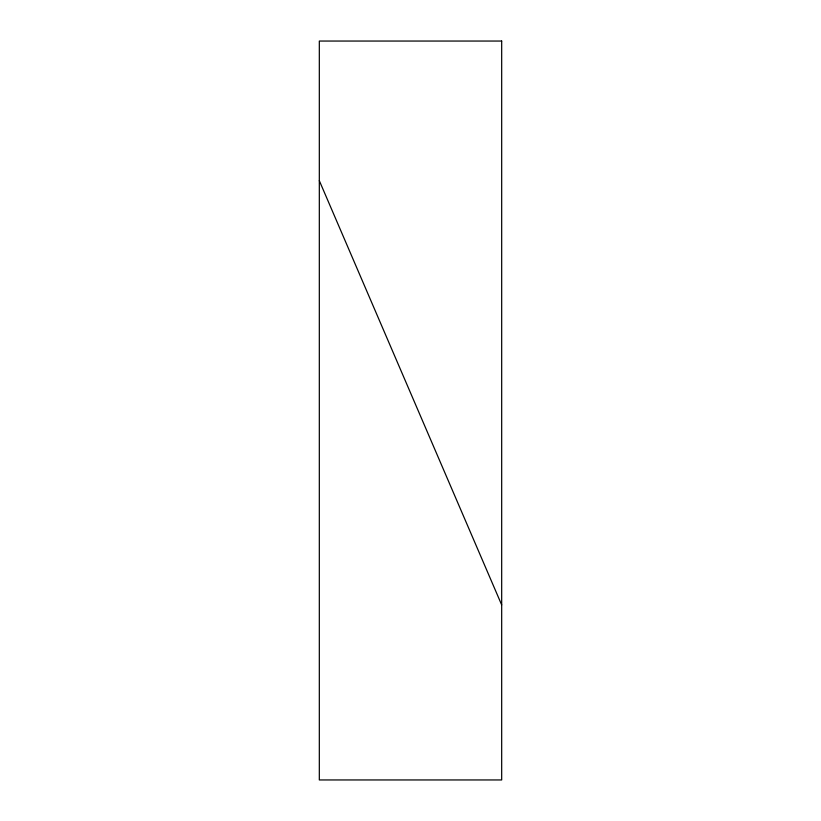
<?xml version="1.0" encoding="UTF-8"?>
<svg xmlns="http://www.w3.org/2000/svg" width="821" height="821" viewBox="0 0 821 821"><rect width="100%" height="100%" fill="white"/><g stroke="black" fill="none" stroke-linecap="round" stroke-linejoin="round"><path stroke-width="1.23" d="M319.318 180.671L501.682 604.913M501.682 41.05L319.318 41.05L319.318 779.95L501.682 779.95L501.682 41.05"/></g></svg>
